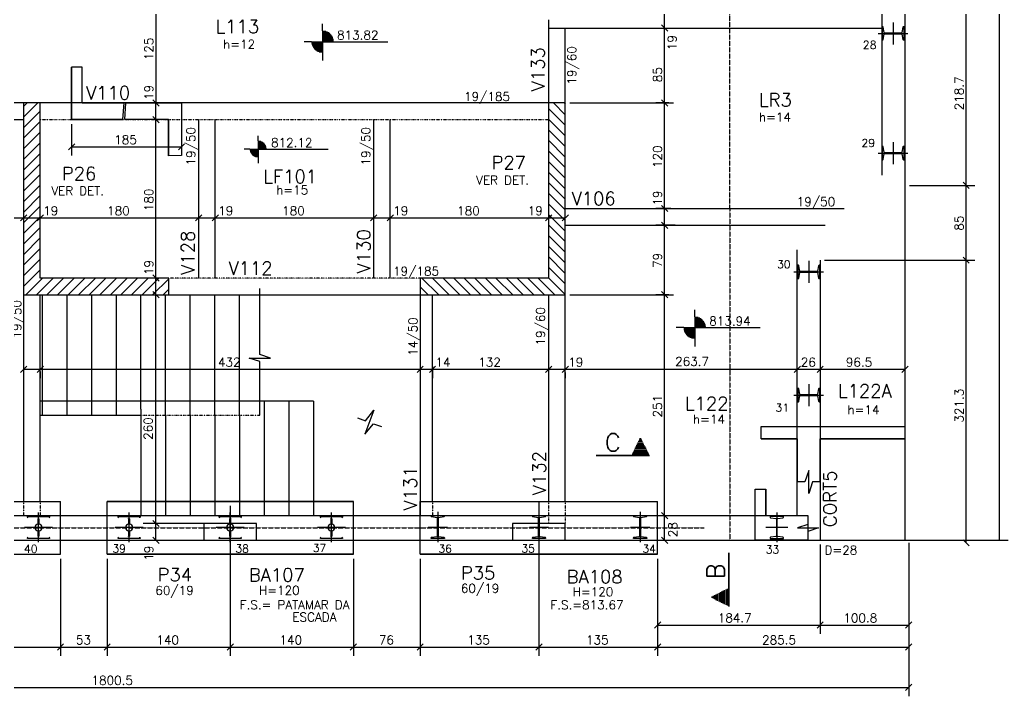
# Model space of a CAD drawing. Extents: x 880 to 5396, y 2011 to 4166.
# Drawn here: x 4266 to 5390, y 2086 to 2855 of the extents above; entities that cross this region are included whole.
import ezdxf

# ---------------------------------------------------------------- set-up
doc = ezdxf.new("R2010")
doc.units = 0
doc.header["$MEASUREMENT"] = 0
doc.linetypes.add('ESTILO_TQS_0004', pattern=[2, 0.5, -0.4, 0.1, -0.4, 0.1, -0.5])
doc.linetypes.add('ESTILO_TQS_0005', pattern=[0.4, 0.3, -0.1])
for name, color, linetype in [('1', 1, 'CONTINUOUS'), ('2', 2, 'CONTINUOUS'), ('3', 3, 'CONTINUOUS'), ('4', 4, 'CONTINUOUS'), ('6', 6, 'CONTINUOUS'), ('7', 7, 'CONTINUOUS'), ('8', 8, 'CONTINUOUS'), ('9', 9, 'CONTINUOUS')]:
    doc.layers.add(name, color=color, linetype=linetype)
doc.styles.get("Standard").update_dxf_attribs({"font": 'ROMANS.SHX'})

msp = doc.modelspace()

# ---------------------------------------------------------------- linework, layer by layer
at = {"layer": '1', "linetype": 'Continuous'}
for p, q in [((5246.746549, 2678.06465), (5246.746549, 2872.054273)), ((5150.249252, 2291.0645), (5150.249252, 2593.06465)), ((5176.249252, 2581.318461), (5176.249252, 2263.0645)), ((4975.917082, 2371.975049), (4967.939536, 2371.975049)), ((4975.119333, 2373.570552), (4968.737285, 2373.570552)), ((4974.321584, 2375.16605), (4969.535033, 2375.16605)), ((4973.52383, 2376.7616), (4970.332782, 2376.7616)), ((4972.726081, 2378.357103), (4970.96713, 2378.357103)), ((4981.501381, 2360.806504), (4962.355237, 2360.806504)), ((4980.703633, 2362.402001), (4963.153033, 2362.402001)), ((4979.905884, 2363.997504), (4963.950781, 2363.997504)), ((4979.108082, 2365.593001), (4964.74853, 2365.593001)), ((4978.310333, 2367.188552), (4965.546279, 2367.188552)), ((4977.512585, 2368.784049), (4966.344027, 2368.784049)), ((4976.71483, 2370.379552), (4967.141788, 2370.379552)), ((4982.158081, 2359.297952), (4921.501379, 2359.297952)), ((4921.501379, 2359.211001), (4982.29913, 2359.211001)), ((4032.531351, 2307.0645), (4312.5315, 2307.0645)), ((4312.5315, 2247.0645), (4312.5315, 2307.0645)), ((4365.53135, 2247.0645), (4365.53135, 2307.0645)), ((4645.5315, 2247.0645), (4645.5315, 2307.0645)), ((4721.5315, 2247.0645), (4721.5315, 2307.0645)), ((4721.5315, 2307.0645), (4991.53165, 2307.0645)), ((4991.53165, 2247.0645), (4991.53165, 2307.0645)), ((5072.41082, 2188.080237), (5072.41082, 2248.736939)), ((5072.497771, 2248.736939), (5072.497771, 2187.939188)), ((4032.531351, 2247.0645), (4312.5315, 2247.0645)), ((5061.32922, 2193.523488), (5061.32922, 2203.09653)), ((5062.924723, 2192.725733), (5062.924723, 2203.894291)), ((5064.52022, 2191.927985), (5064.52022, 2204.692039)), ((5066.115771, 2191.130236), (5066.115771, 2205.489788)), ((5067.711268, 2190.332434), (5067.711268, 2206.287536)), ((5069.306771, 2189.534685), (5069.306771, 2207.085285)), ((5070.902268, 2188.736937), (5070.902268, 2207.883081)), ((5053.351669, 2197.512236), (5053.351669, 2199.271187)), ((5054.947172, 2196.714488), (5054.947172, 2199.905536)), ((5056.542722, 2195.916733), (5056.542722, 2200.703284)), ((5058.13822, 2195.118985), (5058.13822, 2201.501033)), ((5059.733723, 2194.321236), (5059.733723, 2202.298781))]:
    msp.add_line(p, q, dxfattribs=at)
for points in [[(5272.746549, 2872.054273), (5272.746549, 2263.0645)], [(3730.0315, 2291.0645), (5150.249252, 2291.0645), (5150.249252, 2593.06465)], [(4365.53135, 2307.0645), (4645.5315, 2307.0645), (4365.53135, 2307.0645)], [(4886.5315, 2263.0645), (5272.746549, 2263.0645)], [(4365.53135, 2247.0645), (4645.5315, 2247.0645), (4365.53135, 2247.0645)], [(4721.5315, 2247.0645), (4991.53165, 2247.0645), (4721.5315, 2247.0645)]]:
    msp.add_lwpolyline(points, dxfattribs=at)
at = {"layer": '2', "linetype": 'Continuous'}
for p, q in [((5002.922541, 2841.599345), (4995.851473, 2848.670413)), ((5002.922541, 2841.599345), (4995.851473, 2848.670413)), ((4424.524719, 2756.528966), (4417.453651, 2763.600034)), ((4424.524719, 2756.528966), (4417.453651, 2763.600034)), ((4417.453651, 2763.600034), (4424.524719, 2756.528966)), ((5002.922541, 2756.528966), (4995.851473, 2763.600034)), ((5002.922541, 2756.528966), (4995.851473, 2763.600034)), ((5002.922541, 2756.528966), (4995.851473, 2763.600034)), ((4424.524719, 2737.528966), (4417.453651, 2744.600034)), ((4424.524719, 2737.528966), (4417.453651, 2744.600034)), ((4321.595131, 2706.667588), (4328.666198, 2713.738656)), ((4446.606253, 2706.667588), (4453.677321, 2713.738656)), ((5345.800884, 2662.782927), (5338.729816, 2669.853994)), ((5345.800884, 2662.782927), (5338.729816, 2669.853994)), ((5002.922541, 2636.529061), (4995.851473, 2643.600128)), ((5002.922541, 2636.529061), (4995.851473, 2643.600128)), ((4266.995966, 2625.935407), (4274.067034, 2633.006475)), ((4266.995966, 2625.935407), (4274.067034, 2633.006475)), ((4285.995966, 2625.935407), (4293.067034, 2633.006475)), ((4285.995966, 2625.935407), (4293.067034, 2633.006475)), ((4465.995966, 2625.935407), (4473.067034, 2633.006475)), ((4465.995966, 2625.935407), (4473.067034, 2633.006475)), ((4484.995966, 2625.935407), (4492.067034, 2633.006475)), ((4484.995966, 2625.935407), (4492.067034, 2633.006475)), ((4664.995966, 2625.935407), (4672.067034, 2633.006475)), ((4664.995966, 2625.935407), (4672.067034, 2633.006475)), ((4683.995966, 2625.935407), (4691.067034, 2633.006475)), ((4683.995966, 2625.935407), (4691.067034, 2633.006475)), ((4863.995966, 2625.935407), (4871.067034, 2633.006475)), ((4863.995966, 2625.935407), (4871.067034, 2633.006475)), ((4882.995966, 2625.935407), (4890.067034, 2633.006475)), ((4882.995966, 2625.935407), (4890.067034, 2633.006475)), ((5002.922541, 2617.529061), (4995.851473, 2624.600128)), ((5002.922541, 2617.529061), (4995.851473, 2624.600128)), ((5345.800884, 2577.782927), (5338.729816, 2584.853994)), ((5345.800884, 2577.782927), (5338.729816, 2584.853994)), ((4424.524719, 2557.528966), (4417.453651, 2564.600034)), ((4424.524719, 2557.528966), (4417.453651, 2564.600034)), ((4424.524719, 2538.528966), (4417.453651, 2545.600034)), ((4424.524719, 2538.528966), (4417.453651, 2545.600034)), ((5002.922541, 2538.528966), (4995.851473, 2545.600034)), ((5002.922541, 2538.528966), (4995.851473, 2545.600034)), ((5002.922541, 2538.528966), (4995.851473, 2545.600034)), ((5002.922541, 2538.528966), (4995.851473, 2545.600034)), ((4266.995966, 2453.799781), (4274.067034, 2460.870849)), ((4285.995966, 2453.799781), (4293.067034, 2460.870849)), ((4285.995966, 2453.799781), (4293.067034, 2460.870849)), ((4717.995966, 2453.799781), (4725.067034, 2460.870849)), ((4717.995966, 2453.799781), (4725.067034, 2460.870849)), ((4731.995966, 2453.799781), (4739.067034, 2460.870849)), ((4731.995966, 2453.799781), (4739.067034, 2460.870849)), ((4863.995966, 2453.799781), (4871.067034, 2460.870849)), ((4863.995966, 2453.799781), (4871.067034, 2460.870849)), ((4882.995966, 2453.799781), (4890.067034, 2460.870849)), ((4882.995966, 2453.799781), (4890.067034, 2460.870849)), ((4882.995966, 2453.799781), (4890.067034, 2460.870849)), ((5146.713718, 2453.799781), (5153.784786, 2460.870849)), ((5146.713718, 2453.799781), (5153.784786, 2460.870849)), ((5172.713718, 2453.799781), (5179.784786, 2460.870849)), ((5172.713718, 2453.799781), (5179.784786, 2460.870849)), ((5269.211015, 2453.799781), (5276.282083, 2460.870849)), ((5269.211015, 2453.799781), (5276.282083, 2460.870849)), ((5002.922541, 2287.528966), (4995.851473, 2294.600034)), ((5002.922541, 2287.528966), (4995.851473, 2294.600034)), ((4424.524719, 2278.528966), (4417.453651, 2285.600034)), ((4424.524719, 2278.528966), (4417.453651, 2285.600034)), ((4424.524719, 2259.528966), (4417.453651, 2266.600034)), ((5002.922541, 2259.528966), (4995.851473, 2266.600034)), ((5345.800884, 2256.530715), (5338.729816, 2263.601783)), ((4987.996116, 2163.167027), (4995.067183, 2170.238095)), ((5172.713718, 2163.167027), (5179.784786, 2170.238095)), ((5172.713718, 2163.167027), (5179.784786, 2170.238095)), ((5273.492966, 2163.167027), (5280.564033, 2170.238095)), ((4308.995966, 2138.141848), (4316.067034, 2145.212916)), ((4308.995966, 2138.141848), (4316.067034, 2145.212916)), ((4361.995817, 2138.141848), (4369.066884, 2145.212916)), ((4361.995817, 2138.141848), (4369.066884, 2145.212916)), ((4501.995891, 2138.141848), (4509.066959, 2145.212916)), ((4501.995891, 2138.141848), (4509.066959, 2145.212916)), ((4641.995966, 2138.141848), (4649.067034, 2145.212916)), ((4641.995966, 2138.141848), (4649.067034, 2145.212916)), ((4717.995966, 2138.141848), (4725.067034, 2145.212916)), ((4717.995966, 2138.141848), (4725.067034, 2145.212916)), ((4852.995966, 2138.141848), (4860.067034, 2145.212916)), ((4852.995966, 2138.141848), (4860.067034, 2145.212916)), ((4987.996116, 2138.141848), (4995.067183, 2145.212916)), ((4987.996116, 2138.141848), (4995.067183, 2145.212916)), ((5273.492966, 2138.141848), (5280.564033, 2145.212916)), ((5273.492966, 2092.25818), (5280.564033, 2099.329248))]:
    msp.add_line(p, q, dxfattribs=at)
at = {"layer": '3', "linetype": 'Continuous'}
for p, q in [((4610.493954, 2842.164567), (4610.493954, 2849.875383)), ((4610.493954, 2842.164567), (4610.493954, 2817.164567)), ((4610.493954, 2841.55722), (4614.343078, 2841.55722)), ((4610.493954, 2840.764371), (4616.242416, 2840.764371)), ((4610.493954, 2839.971521), (4617.566212, 2839.971521)), ((4610.493954, 2839.17866), (4618.601473, 2839.17866)), ((4610.493954, 2838.385871), (4619.448812, 2838.385871)), ((4610.493954, 2837.593022), (4620.157821, 2837.593022)), ((4610.493954, 2836.800161), (4620.757158, 2836.800161)), ((4610.493954, 2836.007312), (4621.26518, 2836.007312)), ((4610.493954, 2835.214463), (4621.694334, 2835.214463)), ((4610.493954, 2834.421614), (4622.053392, 2834.421614)), ((4610.493954, 2833.628765), (4622.348698, 2833.628765)), ((4610.493954, 2832.835963), (4622.58497, 2832.835963)), ((4597.993954, 2829.664567), (4589.533513, 2829.664567)), ((4610.493906, 2828.871766), (4597.993906, 2828.871766)), ((4597.993954, 2829.664567), (4622.993954, 2829.664567)), ((4610.493906, 2828.078917), (4598.0949, 2828.078917)), ((4610.493906, 2827.286068), (4598.222263, 2827.286068)), ((4610.493906, 2826.493218), (4598.402889, 2826.493218)), ((4610.493906, 2825.700417), (4598.639162, 2825.700417)), ((4610.493906, 2824.90752), (4598.934467, 2824.90752)), ((4610.493906, 2824.114719), (4599.293526, 2824.114719)), ((4610.493906, 2823.32187), (4599.722679, 2823.32187)), ((4610.493906, 2822.529021), (4600.230701, 2822.529021)), ((4610.493906, 2821.736172), (4600.830086, 2821.736172)), ((4610.493954, 2832.043114), (4622.765549, 2832.043114)), ((4610.493954, 2831.250265), (4622.892959, 2831.250265)), ((4610.493954, 2830.457416), (4622.993954, 2830.457416)), ((4622.993954, 2829.664567), (4684.784828, 2829.664567)), ((4610.493906, 2820.94337), (4601.539047, 2820.94337)), ((4610.493906, 2820.150462), (4602.386387, 2820.150462)), ((4610.493906, 2819.35766), (4603.421648, 2819.35766)), ((4610.493906, 2818.564811), (4604.745443, 2818.564811)), ((4610.493906, 2817.771962), (4606.644829, 2817.771962)), ((4610.493954, 2817.164567), (4610.493954, 2808.310301)), ((4270.5315, 2743.887959), (4286.708041, 2760.0645)), ((4270.5315, 2755.908775), (4274.687225, 2760.0645)), ((4873.153203, 2760.0645), (4886.5315, 2746.686203)), ((4885.174018, 2760.0645), (4886.5315, 2758.707018)), ((4270.5315, 2731.867144), (4289.5315, 2750.867144)), ((4867.5315, 2753.665388), (4886.5315, 2734.665388)), ((4270.5315, 2719.846329), (4289.5315, 2738.846329)), ((4867.5315, 2741.644572), (4886.5315, 2722.644572)), ((4270.5315, 2707.825514), (4289.5315, 2726.825514)), ((4537.239145, 2717.013197), (4537.239145, 2722.796309)), ((4867.5315, 2729.623757), (4886.5315, 2710.623757)), ((4270.5315, 2695.804698), (4289.5315, 2714.804698)), ((4537.239145, 2717.013197), (4537.239145, 2698.263197)), ((4537.239145, 2716.557687), (4540.125989, 2716.557687)), ((4537.239145, 2715.96305), (4541.550492, 2715.96305)), ((4537.239145, 2715.368413), (4542.543339, 2715.368413)), ((4537.239145, 2714.773767), (4543.319785, 2714.773767)), ((4537.239145, 2714.179175), (4543.955289, 2714.179175)), ((4537.239145, 2713.584538), (4544.487046, 2713.584538)), ((4537.239145, 2712.989893), (4544.936549, 2712.989893)), ((4537.239145, 2712.395256), (4545.317566, 2712.395256)), ((4537.239145, 2711.800619), (4545.639431, 2711.800619)), ((4537.239145, 2711.205982), (4545.908724, 2711.205982)), ((4537.239145, 2710.611345), (4546.130203, 2710.611345)), ((4537.239145, 2710.016744), (4546.307408, 2710.016744)), ((4537.239145, 2709.422108), (4546.442842, 2709.422108)), ((4537.239145, 2708.827471), (4546.5384, 2708.827471)), ((4867.5315, 2717.602942), (4886.5315, 2698.602942)), ((4270.5315, 2683.783883), (4289.5315, 2702.783883)), ((4527.864145, 2707.638197), (4521.518815, 2707.638197)), ((4537.23911, 2707.043596), (4527.86411, 2707.043596)), ((4527.864145, 2707.638197), (4546.614145, 2707.638197)), ((4537.23911, 2706.448959), (4527.939855, 2706.448959)), ((4537.23911, 2705.854323), (4528.035378, 2705.854323)), ((4537.23911, 2705.259686), (4528.170847, 2705.259686)), ((4537.23911, 2704.665085), (4528.348052, 2704.665085)), ((4537.23911, 2704.070412), (4528.569531, 2704.070412)), ((4537.23911, 2703.475811), (4528.838824, 2703.475811)), ((4537.23911, 2702.881174), (4529.160689, 2702.881174)), ((4537.23911, 2702.286537), (4529.541706, 2702.286537)), ((4537.23911, 2701.691901), (4529.991244, 2701.691901)), ((4537.23911, 2701.0973), (4530.522965, 2701.0973)), ((4537.23911, 2700.502618), (4531.15847, 2700.502618)), ((4537.23911, 2699.908017), (4531.934916, 2699.908017)), ((4537.23911, 2699.31338), (4532.927763, 2699.31338)), ((4537.23911, 2698.718744), (4534.352302, 2698.718744)), ((4537.239145, 2708.232834), (4546.614145, 2708.232834)), ((4537.239145, 2698.263197), (4537.239145, 2691.622498)), ((4546.614145, 2707.638197), (4616.77013, 2707.638197)), ((4867.5315, 2705.582127), (4886.5315, 2686.582127)), ((4270.5315, 2671.763068), (4289.5315, 2690.763068)), ((4867.5315, 2693.561311), (4886.5315, 2674.561311)), ((4270.5315, 2659.742252), (4289.5315, 2678.742252)), ((4867.5315, 2681.540496), (4886.5315, 2662.540496)), ((4270.5315, 2647.721437), (4289.5315, 2666.721437)), ((4867.5315, 2669.519681), (4886.5315, 2650.519681)), ((4270.5315, 2635.700622), (4289.5315, 2654.700622)), ((4867.5315, 2657.498865), (4886.5315, 2638.498865)), ((4270.5315, 2623.679807), (4289.5315, 2642.679807)), ((4867.5315, 2645.47805), (4886.5315, 2626.47805)), ((4270.5315, 2611.658991), (4289.5315, 2630.658991)), ((4867.5315, 2633.457235), (4886.5315, 2614.457235)), ((4886.5315, 2640.064595), (5203.606518, 2640.064595)), ((4867.5315, 2621.43642), (4886.5315, 2602.43642)), ((4886.5315, 2621.064595), (5182.036534, 2621.064595)), ((4270.5315, 2599.638176), (4289.5315, 2618.638176)), ((4867.5315, 2609.415604), (4886.5315, 2590.415604)), ((4270.5315, 2587.617361), (4289.5315, 2606.617361)), ((4867.5315, 2597.394789), (4886.5315, 2578.394789)), ((4270.5315, 2575.596545), (4289.5315, 2594.596545)), ((4867.5315, 2585.373974), (4886.5315, 2566.373974)), ((4270.5315, 2563.57573), (4289.5315, 2582.57573)), ((4270.5315, 2551.554915), (4289.5315, 2570.554915)), ((4867.5315, 2573.353158), (4886.5315, 2554.353158)), ((4273.0619, 2542.0645), (4292.0619, 2561.0645)), ((4285.082716, 2542.0645), (4304.082716, 2561.0645)), ((4297.103531, 2542.0645), (4316.103531, 2561.0645)), ((4309.124346, 2542.0645), (4328.124346, 2561.0645)), ((4321.145161, 2542.0645), (4340.145161, 2561.0645)), ((4333.165977, 2542.0645), (4352.165977, 2561.0645)), ((4345.186792, 2542.0645), (4364.186792, 2561.0645)), ((4357.207607, 2542.0645), (4376.207607, 2561.0645)), ((4369.228423, 2542.0645), (4388.228423, 2561.0645)), ((4381.249238, 2542.0645), (4400.249238, 2561.0645)), ((4393.270053, 2542.0645), (4412.270053, 2561.0645)), ((4405.290868, 2542.0645), (4424.290868, 2561.0645)), ((4417.311684, 2542.0645), (4435.5315, 2560.284316)), ((4723.54956, 2561.0645), (4742.54956, 2542.0645)), ((4735.570375, 2561.0645), (4754.570375, 2542.0645)), ((4747.59119, 2561.0645), (4766.59119, 2542.0645)), ((4759.612006, 2561.0645), (4778.612006, 2542.0645)), ((4771.632821, 2561.0645), (4790.632821, 2542.0645)), ((4783.653636, 2561.0645), (4802.653636, 2542.0645)), ((4795.674451, 2561.0645), (4814.674451, 2542.0645)), ((4807.695267, 2561.0645), (4826.695267, 2542.0645)), ((4819.716082, 2561.0645), (4838.716082, 2542.0645)), ((4831.736897, 2561.0645), (4850.736897, 2542.0645)), ((4843.757713, 2561.0645), (4862.757713, 2542.0645)), ((4855.778528, 2561.0645), (4874.778528, 2542.0645)), ((4867.5315, 2561.332343), (4886.5315, 2542.332343)), ((4429.332499, 2542.0645), (4435.5315, 2548.263501)), ((4721.5315, 2551.061745), (4730.528745, 2542.0645)), ((5033.706044, 2517.157777), (5033.706044, 2524.868592)), ((5033.706044, 2517.157777), (5033.706044, 2492.157777)), ((5033.706044, 2516.550429), (5037.555169, 2516.550429)), ((5033.706044, 2515.75758), (5039.454506, 2515.75758)), ((5033.706044, 2514.964731), (5040.778302, 2514.964731)), ((5033.706044, 2514.17187), (5041.813563, 2514.17187)), ((5033.706044, 2513.379081), (5042.660902, 2513.379081)), ((5033.706044, 2512.586232), (5043.369912, 2512.586232)), ((5033.706044, 2511.793371), (5043.969248, 2511.793371)), ((5033.706044, 2511.000522), (5044.477271, 2511.000522)), ((5033.706044, 2510.207672), (5044.906424, 2510.207672)), ((5033.706044, 2509.414823), (5045.265482, 2509.414823)), ((5033.706044, 2508.621974), (5045.560788, 2508.621974)), ((5033.706044, 2507.829173), (5045.79706, 2507.829173)), ((5033.706044, 2507.036324), (5045.977639, 2507.036324)), ((5021.206044, 2504.657777), (5012.745603, 2504.657777)), ((5033.705996, 2503.864975), (5021.205996, 2503.864975)), ((5021.206044, 2504.657777), (5046.206044, 2504.657777)), ((5033.705996, 2503.072126), (5021.30699, 2503.072126)), ((5033.705996, 2502.279277), (5021.434353, 2502.279277)), ((5033.705996, 2501.486428), (5021.614979, 2501.486428)), ((5033.705996, 2500.693627), (5021.851252, 2500.693627)), ((5033.705996, 2499.90073), (5022.146557, 2499.90073)), ((5033.705996, 2499.107929), (5022.505616, 2499.107929)), ((5033.705996, 2498.31508), (5022.934769, 2498.31508)), ((5033.705996, 2497.52223), (5023.442791, 2497.52223)), ((5033.705996, 2496.729381), (5024.042176, 2496.729381)), ((5033.705996, 2495.93658), (5024.751137, 2495.93658)), ((5033.706044, 2506.243475), (5046.10505, 2506.243475)), ((5033.706044, 2505.450626), (5046.206044, 2505.450626)), ((5046.206044, 2504.657777), (5107.996918, 2504.657777)), ((5033.705996, 2495.143671), (5025.598477, 2495.143671)), ((5033.705996, 2494.35087), (5026.633738, 2494.35087)), ((5033.705996, 2493.558021), (5027.957533, 2493.558021)), ((5033.705996, 2492.765172), (5029.856919, 2492.765172)), ((5033.706044, 2492.157777), (5033.706044, 2483.303511))]:
    msp.add_line(p, q, dxfattribs=at)
at = {"layer": '3', "linetype": 'ESTILO_TQS_0004'}
for p, q in [((4404.0315, 2405.0645), (4539.181678, 2405.0645)), ((4270.5315, 2307.0645), (4270.5315, 2291.0645)), ((4289.5315, 2307.0645), (4289.5315, 2290.061346)), ((4735.5315, 2307.0645), (4735.5315, 2291.062634)), ((4867.5315, 2307.0645), (4867.5315, 2282.0645)), ((4886.5315, 2307.0645), (4886.5315, 2282.0645))]:
    msp.add_line(p, q, dxfattribs=at)
at = {"layer": '3', "linetype": 'Continuous'}
for points in [[(4867.5315, 2854.634879), (4867.5315, 2760.0645)], [(4867.5315, 2845.134879), (5246.746549, 2845.134879)], [(4886.5315, 2760.0645), (4886.5315, 2845.134879)], [(4270.5315, 2760.0645), (4141.5315, 2760.0645)], [(4479.0315, 2760.0645), (4289.5315, 2760.0645)], [(4678.0315, 2760.0645), (4479.0315, 2760.0645)], [(4867.5315, 2760.0645), (4678.0315, 2760.0645)], [(4141.5315, 2741.0645), (4270.5315, 2741.0645)], [(4469.5315, 2741.0645), (4469.5315, 2561.0645)], [(4488.5315, 2561.0645), (4488.5315, 2741.0645)], [(4668.5315, 2741.0645), (4668.5315, 2561.0645)], [(4687.5315, 2561.0645), (4687.5315, 2741.0645)], [(4270.5315, 2542.0645), (4270.5315, 2307.0645)], [(4289.5315, 2307.0645), (4289.5315, 2542.0645)], [(4435.5315, 2542.0645), (4479.0315, 2542.0645)], [(4479.0315, 2542.0645), (4678.0315, 2542.0645)], [(4678.0315, 2542.0645), (4721.5315, 2542.0645)], [(4721.5315, 2542.0645), (4721.5315, 2291.0645)], [(4735.5315, 2307.0645), (4735.5315, 2542.0645)], [(4867.5315, 2542.0645), (4867.5315, 2307.0645)], [(4886.5315, 2307.0645), (4886.5315, 2542.0645)], [(4222.5315, 2263.0645), (4280.0315, 2263.0645)], [(4280.0315, 2263.0645), (4475.5315, 2263.0645)], [(4535.5315, 2263.0645), (4728.5315, 2263.0645)], [(4728.5315, 2263.0645), (4826.5315, 2263.0645)]]:
    msp.add_lwpolyline(points, dxfattribs=at)
at = {"layer": '3', "linetype": 'ESTILO_TQS_0004'}
for points in [[(4289.5315, 2741.0645), (4867.5315, 2741.0645)], [(4721.5315, 2561.0645), (4435.5315, 2561.0645)]]:
    msp.add_lwpolyline(points, dxfattribs=at)
at = {"layer": '6', "linetype": 'Continuous'}
for p, q in [((5247.500636, 2846.65431), (5246.746549, 2846.65431)), ((5246.746549, 2846.65431), (5246.746549, 2831.61431)), ((5249.173823, 2840.010741), (5248.109275, 2846.171379)), ((5259.246549, 2851.64328), (5259.246549, 2826.62534)), ((5270.383823, 2846.171379), (5269.319275, 2840.010741)), ((5271.746549, 2846.65431), (5270.992462, 2846.65431)), ((5271.746549, 2831.61431), (5271.746549, 2846.65431)), ((5242.397744, 2839.13431), (5276.095354, 2839.13431)), ((5248.109275, 2832.097241), (5249.173823, 2838.257879)), ((5268.711779, 2839.52781), (5249.782462, 2839.52781)), ((5249.782462, 2838.74081), (5268.710636, 2838.74081)), ((5269.319275, 2838.257879), (5270.383823, 2832.097241)), ((5246.746549, 2831.61431), (5247.500636, 2831.61431)), ((5270.992462, 2831.61431), (5271.746549, 2831.61431)), ((4325.130664, 2760.0645), (4325.130664, 2800.563266)), ((4337.130664, 2760.0645), (4337.130664, 2800.563266)), ((4325.130664, 2741.0645), (4325.130664, 2760.0645)), ((4337.130664, 2760.0645), (4384.718712, 2760.0645)), ((4450.141787, 2760.0645), (4386.718712, 2760.0645)), ((4450.141787, 2760.0645), (4450.141787, 2700.203122)), ((4383.5059, 2741.0645), (4325.130664, 2741.0645)), ((4435.141787, 2741.0645), (4385.5059, 2741.0645)), ((4435.141787, 2741.0645), (4435.141787, 2700.077699)), ((5247.501993, 2710.58465), (5246.747906, 2710.58465)), ((5246.747906, 2710.58465), (5246.747906, 2695.54465)), ((5249.175179, 2703.941081), (5248.110632, 2710.101719)), ((5259.247906, 2715.573619), (5259.247906, 2690.55568)), ((5270.385179, 2710.101719), (5269.320632, 2703.941081)), ((5271.747906, 2710.58465), (5270.993818, 2710.58465)), ((5271.747906, 2695.54465), (5271.747906, 2710.58465)), ((5242.399101, 2703.06465), (5276.096711, 2703.06465)), ((5248.110632, 2696.027581), (5249.175179, 2702.188219)), ((5268.713136, 2703.45815), (5249.783818, 2703.45815)), ((5249.783818, 2702.67115), (5268.711993, 2702.67115)), ((5269.320632, 2702.188219), (5270.385179, 2696.027581)), ((5246.747906, 2695.54465), (5247.501993, 2695.54465)), ((5270.993818, 2695.54465), (5271.747906, 2695.54465)), ((5150.749252, 2575.58465), (5150.749252, 2560.54465)), ((5151.503339, 2575.58465), (5150.749252, 2575.58465)), ((5153.176525, 2568.941081), (5152.111978, 2575.101719)), ((5163.249252, 2580.573619), (5163.249252, 2555.55568)), ((5174.386525, 2575.101719), (5173.321978, 2568.941081)), ((5175.749252, 2575.58465), (5174.995164, 2575.58465)), ((5175.749252, 2560.54465), (5175.749252, 2575.58465)), ((5146.400447, 2568.06465), (5180.098057, 2568.06465)), ((5152.111978, 2561.027581), (5153.176525, 2567.188219)), ((5172.714482, 2568.45815), (5153.785164, 2568.45815)), ((5153.785164, 2567.67115), (5172.713339, 2567.67115)), ((5173.321978, 2567.188219), (5174.386525, 2561.027581)), ((5150.749252, 2560.54465), (5151.503339, 2560.54465)), ((5174.995164, 2560.54465), (5175.749252, 2560.54465)), ((5163.250647, 2440.57347), (5163.250647, 2415.55553)), ((5146.401842, 2428.0645), (5180.099452, 2428.0645)), ((5151.504735, 2435.5845), (5150.750647, 2435.5845)), ((5150.750647, 2435.5845), (5150.750647, 2420.5445)), ((5153.177921, 2428.940931), (5152.113374, 2435.101569)), ((5172.715878, 2428.458), (5153.78656, 2428.458)), ((5174.387921, 2435.101569), (5173.323374, 2428.940931)), ((5175.750647, 2435.5845), (5174.99656, 2435.5845)), ((5175.750647, 2420.5445), (5175.750647, 2435.5845)), ((5150.750647, 2420.5445), (5151.504735, 2420.5445)), ((5152.113374, 2421.027431), (5153.177921, 2427.188069)), ((5153.78656, 2427.671), (5172.714735, 2427.671)), ((5173.323374, 2427.188069), (5174.387921, 2421.027431)), ((5174.99656, 2420.5445), (5175.750647, 2420.5445)), ((5109.279731, 2392.241748), (5272.746549, 2392.241748)), ((5272.746549, 2392.241748), (5272.746549, 2378.241748)), ((5109.279731, 2378.241748), (5150.249252, 2378.241748)), ((5150.249252, 2378.241748), (5150.249252, 2329.291781)), ((5176.249252, 2329.291781), (5176.249252, 2378.241748)), ((5176.249252, 2378.241748), (5272.746549, 2378.241748)), ((5102.443644, 2282.0645), (5102.443644, 2321.0645)), ((5114.443644, 2291.0645), (5114.443644, 2321.0645)), ((4287.5315, 2260.712541), (4287.5315, 2294.410151)), ((4390.53135, 2260.713568), (4390.53135, 2294.411178)), ((4505.5315, 2260.714071), (4505.5315, 2294.411681)), ((4620.5315, 2260.714573), (4620.5315, 2294.412183)), ((4741.5315, 2295.411439), (4741.5315, 2260.713829)), ((4856.5315, 2295.412585), (4856.5315, 2260.714976)), ((4971.53165, 2295.413732), (4971.53165, 2260.716122)), ((5127.028486, 2294.414408), (5127.028486, 2260.716798)), ((4275.0315, 2289.307259), (4275.0315, 2290.061346)), ((4275.0315, 2290.061346), (4300.0315, 2290.061346)), ((4287.138, 2281.54298), (4287.138, 2287.025433)), ((4300.0315, 2290.061346), (4300.0315, 2289.307259)), ((4378.03135, 2289.308286), (4378.03135, 2290.062373)), ((4378.03135, 2290.062373), (4403.03135, 2290.062373)), ((4390.13785, 2281.544007), (4390.13785, 2287.02646)), ((4403.03135, 2290.062373), (4403.03135, 2289.308286)), ((4493.0315, 2289.308788), (4493.0315, 2290.062876)), ((4493.0315, 2290.062876), (4518.0315, 2290.062876)), ((4505.138, 2281.54451), (4505.138, 2287.026963)), ((4518.0315, 2290.062876), (4518.0315, 2289.308788)), ((4608.0315, 2289.309291), (4608.0315, 2290.063378)), ((4608.0315, 2290.063378), (4633.0315, 2290.063378)), ((4620.138, 2281.545013), (4620.138, 2287.027466)), ((4633.0315, 2290.063378), (4633.0315, 2289.309291)), ((4734.0315, 2290.308547), (4734.0315, 2291.062634)), ((4734.0315, 2291.062634), (4749.0315, 2291.062634)), ((4740.655069, 2288.63536), (4734.514431, 2289.699908)), ((4741.138, 2268.097404), (4741.138, 2288.026721)), ((4741.925, 2288.026721), (4741.925, 2268.098547)), ((4748.548569, 2289.699908), (4742.407931, 2288.63536)), ((4749.0315, 2291.062634), (4749.0315, 2290.308547)), ((4849.0315, 2290.309693), (4849.0315, 2291.06378)), ((4849.0315, 2291.06378), (4864.0315, 2291.06378)), ((4855.655069, 2288.636507), (4849.514431, 2289.701054)), ((4856.138, 2268.09855), (4856.138, 2288.027868)), ((4856.925, 2288.027868), (4856.925, 2268.099693)), ((4863.548569, 2289.701054), (4857.407931, 2288.636507)), ((4864.0315, 2291.06378), (4864.0315, 2290.309693)), ((4964.03165, 2290.31084), (4964.03165, 2291.064927)), ((4964.03165, 2291.064927), (4979.03165, 2291.064927)), ((4970.655219, 2288.637653), (4964.514581, 2289.702201)), ((4971.13815, 2268.099697), (4971.13815, 2288.029014)), ((4971.92515, 2288.029014), (4971.92515, 2268.10084)), ((4978.548719, 2289.702201), (4972.408081, 2288.637653)), ((4979.03165, 2291.064927), (4979.03165, 2290.31084)), ((5102.443644, 2263.0645), (5102.443644, 2282.0645)), ((5114.443644, 2291.0645), (5162.443644, 2291.0645)), ((5134.548486, 2290.065603), (5119.508486, 2290.065603)), ((5119.508486, 2290.065603), (5119.508486, 2289.311516)), ((5119.991417, 2288.702877), (5126.152055, 2287.63833)), ((5126.634986, 2287.029691), (5126.634986, 2268.101516)), ((5127.421986, 2268.100373), (5127.421986, 2287.029691)), ((5127.904917, 2287.63833), (5134.065555, 2288.702877)), ((5134.548486, 2289.311516), (5134.548486, 2290.065603)), ((4303.44047, 2277.561346), (4271.62253, 2277.561346)), ((4287.138, 2268.097259), (4287.138, 2273.579711)), ((4287.925, 2273.579711), (4287.925, 2268.097259)), ((4406.44032, 2277.562373), (4374.622381, 2277.562373)), ((4390.13785, 2268.098286), (4390.13785, 2273.580738)), ((4390.92485, 2273.580738), (4390.92485, 2268.098286)), ((4521.44047, 2277.562876), (4489.62253, 2277.562876)), ((4505.138, 2268.098788), (4505.138, 2273.581241)), ((4505.925, 2273.581241), (4505.925, 2268.098788)), ((4636.44047, 2277.563378), (4604.62253, 2277.563378)), ((4620.138, 2268.099291), (4620.138, 2273.581744)), ((4620.925, 2273.581744), (4620.925, 2268.099291)), ((4730.62253, 2278.062634), (4752.44047, 2278.062634)), ((4845.62253, 2278.06378), (4867.44047, 2278.06378)), ((4960.62268, 2278.064927), (4982.440619, 2278.064927)), ((5139.537455, 2277.565603), (5114.519516, 2277.565603)), ((4275.0315, 2265.061346), (4275.0315, 2265.815433)), ((4300.0315, 2265.061346), (4275.0315, 2265.061346)), ((4300.0315, 2265.815433), (4300.0315, 2265.061346)), ((4378.03135, 2265.062373), (4378.03135, 2265.81646)), ((4403.03135, 2265.062373), (4378.03135, 2265.062373)), ((4403.03135, 2265.81646), (4403.03135, 2265.062373)), ((4493.0315, 2265.062876), (4493.0315, 2265.816963)), ((4518.0315, 2265.062876), (4493.0315, 2265.062876)), ((4518.0315, 2265.816963), (4518.0315, 2265.062876)), ((4608.0315, 2265.063378), (4608.0315, 2265.817466)), ((4633.0315, 2265.063378), (4608.0315, 2265.063378)), ((4633.0315, 2265.817466), (4633.0315, 2265.063378)), ((4734.0315, 2265.062634), (4734.0315, 2265.816721)), ((4749.0315, 2265.062634), (4734.0315, 2265.062634)), ((4734.514431, 2266.42536), (4740.655069, 2267.489908)), ((4742.407931, 2267.489908), (4748.548569, 2266.42536)), ((4749.0315, 2265.816721), (4749.0315, 2265.062634)), ((4849.0315, 2265.06378), (4849.0315, 2265.817868)), ((4864.0315, 2265.06378), (4849.0315, 2265.06378)), ((4849.514431, 2266.426507), (4855.655069, 2267.491054)), ((4857.407931, 2267.491054), (4863.548569, 2266.426507)), ((4864.0315, 2265.817868), (4864.0315, 2265.06378)), ((4964.03165, 2265.064927), (4964.03165, 2265.819014)), ((4979.03165, 2265.064927), (4964.03165, 2265.064927)), ((4964.514581, 2266.427653), (4970.655219, 2267.492201)), ((4972.408081, 2267.492201), (4978.548719, 2266.427653)), ((4979.03165, 2265.819014), (4979.03165, 2265.064927)), ((5102.443644, 2263.0645), (5116.443644, 2263.0645)), ((5116.443644, 2263.0645), (5162.443644, 2263.0645)), ((5119.508486, 2265.819691), (5119.508486, 2265.065603)), ((5119.508486, 2265.065603), (5134.548486, 2265.065603)), ((5126.152055, 2267.492877), (5119.991417, 2266.42833)), ((5134.065555, 2266.42833), (5127.904917, 2267.492877)), ((5134.548486, 2265.065603), (5134.548486, 2265.819691))]:
    msp.add_line(p, q, dxfattribs=at)
for points in [[(4287.925, 2287.026576), (4287.925, 2281.54298)], [(4390.92485, 2287.027603), (4390.92485, 2281.544007)], [(4505.925, 2287.028106), (4505.925, 2281.54451)], [(4620.925, 2287.028609), (4620.925, 2281.545013)]]:
    msp.add_lwpolyline(points, dxfattribs=at)
for centre, radius, start, end in [((5247.500636, 2846.02931), 0.625, 13.138774, 90), ((5270.992462, 2846.02931), 0.625, 90, 166.861226), ((5249.782462, 2840.15281), 0.625, 193.138774, 270), ((5249.782462, 2838.11581), 0.625, 90, 166.861226), ((5268.710634, 2840.152811), 0.625002, 269.895004, 346.861148), ((5268.710636, 2838.11581), 0.625, 13.138774, 90), ((5247.500636, 2832.23931), 0.625, 270, 346.861226), ((5270.992462, 2832.23931), 0.625, 193.138774, 270), ((5247.501993, 2709.95965), 0.625, 13.138774, 90), ((5270.993818, 2709.95965), 0.625, 90, 166.861226), ((5249.783818, 2704.08315), 0.625, 193.138774, 270), ((5249.783818, 2702.04615), 0.625, 90, 166.861226), ((5268.711991, 2704.083151), 0.625002, 269.895004, 346.861148), ((5268.711993, 2702.04615), 0.625, 13.138774, 90), ((5247.501993, 2696.16965), 0.625, 270, 346.861226), ((5270.993818, 2696.16965), 0.625, 193.138774, 270), ((5151.503339, 2574.95965), 0.625, 13.138774, 90), ((5174.995164, 2574.95965), 0.625, 90, 166.861226), ((5153.785164, 2569.08315), 0.625, 193.138774, 270), ((5153.785164, 2567.04615), 0.625, 90, 166.861226), ((5172.713337, 2569.083151), 0.625002, 269.895004, 346.861148), ((5172.713339, 2567.04615), 0.625, 13.138774, 90), ((5151.503339, 2561.16965), 0.625, 270, 346.861226), ((5174.995164, 2561.16965), 0.625, 193.138774, 270), ((5151.504735, 2434.9595), 0.625, 13.138774, 90), ((5153.78656, 2429.083), 0.625, 193.138774, 270), ((5172.714732, 2429.083001), 0.625002, 269.895004, 346.861148), ((5174.99656, 2434.9595), 0.625, 90, 166.861226), ((5151.504735, 2421.1695), 0.625, 270, 346.861226), ((5153.78656, 2427.046), 0.625, 90, 166.861226), ((5172.714735, 2427.046), 0.625, 13.138774, 90), ((5174.99656, 2421.1695), 0.625, 193.138774, 270), ((4275.6565, 2289.307259), 0.625, 180, 256.861226), ((4286.513, 2287.025433), 0.625, 0, 76.861226), ((4288.550001, 2287.025431), 0.625002, 103.138852, 180.104996), ((4299.4065, 2289.307259), 0.625, 283.138774, 0), ((4378.65635, 2289.308286), 0.625, 180, 256.861226), ((4389.51285, 2287.02646), 0.625, 0, 76.861226), ((4391.549852, 2287.026458), 0.625002, 103.138852, 180.104996), ((4402.40635, 2289.308286), 0.625, 283.138774, 0), ((4493.6565, 2289.308788), 0.625, 180, 256.861226), ((4504.513, 2287.026963), 0.625, 0, 76.861226), ((4506.550001, 2287.026961), 0.625002, 103.138852, 180.104996), ((4517.4065, 2289.308788), 0.625, 283.138774, 0), ((4608.6565, 2289.309291), 0.625, 180, 256.861226), ((4619.513, 2287.027466), 0.625, 0, 76.861226), ((4621.550001, 2287.027463), 0.625002, 103.138852, 180.104996), ((4632.4065, 2289.309291), 0.625, 283.138774, 0), ((4734.6565, 2290.308547), 0.625, 180, 256.861226), ((4740.513, 2288.026721), 0.625, 0, 76.861226), ((4742.55, 2288.026721), 0.625, 103.138774, 180), ((4748.4065, 2290.308547), 0.625, 283.138774, 0), ((4849.6565, 2290.309693), 0.625, 180, 256.861226), ((4855.513, 2288.027868), 0.625, 0, 76.861226), ((4857.55, 2288.027868), 0.625, 103.138774, 180), ((4863.4065, 2290.309693), 0.625, 283.138774, 0), ((4964.65665, 2290.31084), 0.625, 180, 256.861226), ((4970.51315, 2288.029014), 0.625, 0, 76.861226), ((4972.55015, 2288.029014), 0.625, 103.138774, 180), ((4978.40665, 2290.31084), 0.625, 283.138774, 0), ((5120.133486, 2289.311516), 0.625, 180, 256.861226), ((5126.009986, 2287.029691), 0.625, 0, 76.861226), ((5128.046986, 2287.029691), 0.625, 103.138774, 180), ((5133.923486, 2289.311516), 0.625, 283.138774, 0), ((4287.5315, 2277.561346), 4.001032, 95.644143, 264.355857), ((4287.5315, 2277.561346), 4.001032, 275.644143, 84.355857), ((4390.53135, 2277.562373), 4.001032, 95.644143, 264.355857), ((4390.53135, 2277.562373), 4.001032, 275.644143, 84.355857), ((4505.5315, 2277.562876), 4.001032, 95.644143, 264.355857), ((4505.5315, 2277.562876), 4.001032, 275.644143, 84.355857), ((4620.5315, 2277.563378), 4.001032, 95.644143, 264.355857), ((4620.5315, 2277.563378), 4.001032, 275.644143, 84.355857), ((4275.6565, 2265.815433), 0.625, 103.138774, 180), ((4286.513, 2268.097259), 0.625, 283.138774, 0), ((4288.55, 2268.097259), 0.625, 180, 256.861226), ((4299.4065, 2265.815433), 0.625, 0, 76.861226), ((4378.65635, 2265.81646), 0.625, 103.138774, 180), ((4389.51285, 2268.098286), 0.625, 283.138774, 0), ((4391.54985, 2268.098286), 0.625, 180, 256.861226), ((4402.40635, 2265.81646), 0.625, 0, 76.861226), ((4493.6565, 2265.816963), 0.625, 103.138774, 180), ((4504.513, 2268.098788), 0.625, 283.138774, 0), ((4506.55, 2268.098788), 0.625, 180, 256.861226), ((4517.4065, 2265.816963), 0.625, 0, 76.861226), ((4608.6565, 2265.817466), 0.625, 103.138774, 180), ((4619.513, 2268.099291), 0.625, 283.138774, 0), ((4621.55, 2268.099291), 0.625, 180, 256.861226), ((4632.4065, 2265.817466), 0.625, 0, 76.861226), ((4734.6565, 2265.816721), 0.625, 103.138774, 180), ((4740.512999, 2268.098549), 0.625002, 283.138852, 0.104996), ((4742.55, 2268.098547), 0.625, 180, 256.861226), ((4748.4065, 2265.816721), 0.625, 0, 76.861226), ((4849.6565, 2265.817868), 0.625, 103.138774, 180), ((4855.512999, 2268.099696), 0.625002, 283.138852, 0.104996), ((4857.55, 2268.099693), 0.625, 180, 256.861226), ((4863.4065, 2265.817868), 0.625, 0, 76.861226), ((4964.65665, 2265.819014), 0.625, 103.138774, 180), ((4970.513148, 2268.100842), 0.625002, 283.138852, 0.104996), ((4972.55015, 2268.10084), 0.625, 180, 256.861226), ((4978.40665, 2265.819014), 0.625, 0, 76.861226), ((5120.133486, 2265.819691), 0.625, 103.138774, 180), ((5126.009986, 2268.101516), 0.625, 283.138774, 0), ((5128.046987, 2268.101518), 0.625002, 179.895004, 256.861148), ((5133.923486, 2265.819691), 0.625, 0, 76.861226)]:
    msp.add_arc(centre, radius, start, end, dxfattribs=at)
at = {"layer": '7', "linetype": 'Continuous'}
for points in [[(4270.5315, 2542.0645), (4435.5315, 2542.0645), (4435.5315, 2561.0645), (4289.5315, 2561.0645), (4289.5315, 2760.0645), (4270.5315, 2760.0645), (4270.5315, 2542.0645)], [(4886.5315, 2542.0645), (4886.5315, 2760.0645), (4867.5315, 2760.0645), (4867.5315, 2561.0645), (4721.5315, 2561.0645), (4721.5315, 2542.0645), (4886.5315, 2542.0645)], [(4475.5315, 2263.0645), (4535.5315, 2263.0645), (4535.5315, 2282.0645), (4475.5315, 2282.0645), (4475.5315, 2263.0645)], [(4826.5315, 2263.0645), (4886.5315, 2263.0645), (4886.5315, 2282.0645), (4826.5315, 2282.0645), (4826.5315, 2263.0645)]]:
    msp.add_lwpolyline(points, dxfattribs=at)
at = {"layer": '8', "linetype": 'Continuous'}
for points in [[(4325.130664, 2800.563266), (4325.130664, 2741.0645), (4383.50589, 2741.0645), (4384.71871, 2760.0645), (4337.130664, 2760.0645), (4337.130664, 2800.563266), (4325.130664, 2800.563266)], [(4386.718712, 2760.0645), (4450.141787, 2760.0645), (4450.141787, 2700.203122), (4435.141787, 2700.077699), (4435.141787, 2741.0645), (4385.5059, 2741.0645), (4386.718712, 2760.0645)], [(5109.279731, 2392.241748), (5272.746549, 2392.241748), (5272.746549, 2378.241748), (5176.249252, 2378.241748), (5176.249252, 2329.291781), (5167.582568, 2329.291781), (5163.249252, 2316.291781), (5163.249252, 2342.291781), (5158.91591, 2329.291781), (5150.249252, 2329.291781), (5150.249252, 2378.241748), (5109.279731, 2378.241748), (5109.279731, 2392.241748)], [(5102.443644, 2321.0645), (5114.443644, 2321.0645), (5114.443644, 2291.0645), (5162.443644, 2291.0645), (5162.443644, 2263.0645), (5116.443644, 2263.0645), (5102.443644, 2263.0645), (5102.443644, 2321.0645)]]:
    msp.add_lwpolyline(points, dxfattribs=at)
at = {"layer": '9', "linetype": 'Continuous'}
for p, q in [((4420.989185, 2885.0645), (4420.989185, 2760.0645)), ((5342.26535, 2666.318461), (5342.26535, 2885.0645)), ((5380.152775, 2263.0645), (5380.152775, 2885.0645)), ((4999.387007, 2845.134879), (4999.387007, 2864.134879)), ((4999.387007, 2760.0645), (4999.387007, 2845.134879)), ((4420.989185, 2741.0645), (4420.989185, 2760.0645)), ((4891.5315, 2760.0645), (5009.387007, 2760.0645)), ((5004.387007, 2760.0645), (4989.387007, 2760.0645)), ((4999.387007, 2640.064595), (4999.387007, 2760.0645)), ((4325.130664, 2736.0645), (4325.130664, 2700.203122)), ((4420.989185, 2561.0645), (4420.989185, 2741.0645)), ((4450.141787, 2736.0645), (4450.141787, 2700.203122)), ((4325.130664, 2710.203122), (4450.141787, 2710.203122)), ((5277.746549, 2666.318461), (5352.26535, 2666.318461)), ((5342.26535, 2581.318461), (5342.26535, 2666.318461)), ((5006.553252, 2640.064595), (4989.387007, 2640.064595)), ((4999.387007, 2621.064595), (4999.387007, 2640.064595)), ((4141.5315, 2629.470941), (4270.5315, 2629.470941)), ((4270.5315, 2629.470941), (4289.5315, 2629.470941)), ((4289.5315, 2629.470941), (4469.5315, 2629.470941)), ((4469.5315, 2629.470941), (4488.5315, 2629.470941)), ((4488.5315, 2629.470941), (4668.5315, 2629.470941)), ((4668.5315, 2629.470941), (4687.5315, 2629.470941)), ((4687.5315, 2629.470941), (4867.5315, 2629.470941)), ((4867.5315, 2629.470941), (4886.5315, 2629.470941)), ((5011.616542, 2621.064595), (4989.387007, 2621.064595)), ((4999.387007, 2542.0645), (4999.387007, 2621.064595)), ((5181.249252, 2581.318461), (5352.26535, 2581.318461)), ((5342.26535, 2260.066249), (5342.26535, 2581.318461)), ((4420.989185, 2542.0645), (4420.989185, 2561.0645)), ((4292.0315, 2405.0645), (4292.0315, 2542.0645)), ((4320.0315, 2405.0645), (4320.0315, 2542.0645)), ((4348.0315, 2405.0645), (4348.0315, 2542.0645)), ((4376.0315, 2405.0645), (4376.0315, 2542.0645)), ((4404.0315, 2412.0645), (4404.0315, 2542.0645)), ((4420.989185, 2282.0645), (4420.989185, 2542.0645)), ((4432.0315, 2405.0645), (4432.0315, 2542.0645)), ((4460.0315, 2405.0645), (4460.0315, 2542.0645)), ((4488.0315, 2405.0645), (4488.0315, 2542.0645)), ((4516.0315, 2405.0645), (4516.0315, 2542.0645)), ((4539.181678, 2474.150753), (4539.181678, 2549.199981)), ((4891.5315, 2542.0645), (5009.387007, 2542.0645)), ((5004.387007, 2542.0645), (4989.387007, 2542.0645)), ((5004.387007, 2542.0645), (4989.387007, 2542.0645)), ((4999.387007, 2291.0645), (4999.387007, 2542.0645)), ((4539.181678, 2405.0645), (4539.181678, 2466.125691)), ((4886.5315, 2452.335315), (4886.5315, 2467.335315)), ((4886.5315, 2452.335315), (4886.5315, 2467.335315)), ((5150.249252, 2452.558847), (5150.249252, 2467.335315)), ((4270.5315, 2457.335315), (4289.5315, 2457.335315)), ((4270.5315, 2455.339613), (4270.5315, 2447.335315)), ((4289.5315, 2457.335315), (4721.5315, 2457.335315)), ((4289.5315, 2454.964075), (4289.5315, 2447.335315)), ((4721.5315, 2457.592836), (4721.5315, 2447.335315)), ((4721.5315, 2457.335315), (4735.5315, 2457.335315)), ((4735.5315, 2460.597133), (4735.5315, 2447.335315)), ((4735.5315, 2457.335315), (4867.5315, 2457.335315)), ((4867.5315, 2457.335315), (4886.5315, 2457.335315)), ((4867.5315, 2453.619009), (4867.5315, 2447.335315)), ((4886.5315, 2457.335315), (5150.249252, 2457.335315)), ((4886.5315, 2453.619009), (4886.5315, 2447.335315)), ((5150.249252, 2457.335315), (5176.249252, 2457.335315)), ((5176.249252, 2457.335315), (5272.746549, 2457.335315)), ((4600.0315, 2421.0645), (4289.5315, 2421.0645)), ((4544.0315, 2421.0645), (4544.0315, 2291.0645)), ((4572.0315, 2421.0645), (4572.0315, 2291.0645)), ((4600.0315, 2421.0645), (4600.0315, 2291.0645)), ((4404.0315, 2412.0645), (4404.0315, 2291.0645)), ((4289.5315, 2405.0645), (4404.0315, 2405.0645)), ((4432.0315, 2405.0645), (4432.0315, 2291.0645)), ((4460.0315, 2405.0645), (4460.0315, 2291.0645)), ((4488.0315, 2405.0645), (4488.0315, 2291.0645)), ((4516.0315, 2405.0645), (4516.0315, 2291.0645)), ((4856.5315, 2307.0645), (4856.5315, 2131.677382)), ((4505.531425, 2302.0645), (4505.531425, 2131.677382)), ((4475.5315, 2282.0645), (4406.44032, 2282.0645)), ((4420.989185, 2263.0645), (4420.989185, 2282.0645)), ((4999.387007, 2263.0645), (4999.387007, 2291.0645)), ((5270.746549, 2263.0645), (5340.451522, 2263.0645)), ((5277.028499, 2260.066249), (5277.028499, 2131.677382)), ((5335.451522, 2263.0645), (5390.152775, 2263.0645)), ((5176.249252, 2258.0645), (5176.249252, 2156.702561)), ((4312.5315, 2242.0645), (4312.5315, 2131.677382)), ((4365.53135, 2242.0645), (4365.53135, 2131.677382)), ((4645.5315, 2242.0645), (4645.5315, 2131.677382)), ((4645.5315, 2237.0645), (4645.5315, 2131.677382)), ((4721.5315, 2242.0645), (4721.5315, 2131.677382)), ((4991.53165, 2242.0645), (4991.53165, 2131.677382)), ((4991.53165, 2237.0645), (4991.53165, 2156.702561)), ((5277.028499, 2174.420902), (5277.028499, 2156.702561)), ((4991.53165, 2166.702561), (5176.249252, 2166.702561)), ((5176.249252, 2166.702561), (5277.028499, 2166.702561)), ((4172.5315, 2141.677382), (4312.5315, 2141.677382)), ((4312.5315, 2141.677382), (4365.53135, 2141.677382)), ((4365.53135, 2141.677382), (4505.531425, 2141.677382)), ((4505.531425, 2141.677382), (4645.5315, 2141.677382)), ((4645.5315, 2141.677382), (4721.5315, 2141.677382)), ((4721.5315, 2141.677382), (4856.5315, 2141.677382)), ((4856.5315, 2141.677382), (4991.53165, 2141.677382)), ((4991.53165, 2141.677382), (5277.028499, 2141.677382)), ((5277.028499, 2136.677382), (5277.028499, 2085.793714)), ((3476.5315, 2095.793714), (5277.028499, 2095.793714))]:
    msp.add_line(p, q, dxfattribs=at)
at = {"layer": '9', "linetype": 'ESTILO_TQS_0005'}
for p, q in [((5073.650397, 2640.064595), (5073.650397, 2864.134879)), ((5073.650397, 2640.064595), (5073.650397, 2263.0645)), ((4023.731752, 2277.0645), (5044.306177, 2277.0645))]:
    msp.add_line(p, q, dxfattribs=at)
at = {"layer": '9', "linetype": 'Continuous'}
for points in [[(4539.181678, 2458.100606), (4539.181678, 2466.125691), (4527.144074, 2470.138211), (4551.219281, 2470.138211), (4539.181678, 2474.150753), (4539.181678, 2482.175815)], [(4650.149871, 2402.325312), (4659.218184, 2398.934682), (4668.83825, 2410.841821), (4658.666381, 2383.636933), (4668.286472, 2395.544062), (4677.35476, 2392.153442)], [(5176.249252, 2329.291781), (5167.582568, 2329.291781), (5163.249252, 2316.291781), (5163.249252, 2342.291781), (5158.91591, 2329.291781), (5150.249252, 2329.291781)], [(5162.443644, 2289.0645), (5162.443644, 2281.064485), (5150.443644, 2277.0645), (5174.443643, 2277.0645), (5162.443644, 2273.064492), (5162.443644, 2265.0645)]]:
    msp.add_lwpolyline(points, dxfattribs=at)

# ---------------------------------------------------------------- texts
at = {"layer": '1', "linetype": 'Continuous'}
msp.add_text('C', height=20, dxfattribs=at).set_placement((4931.501379, 2364.211001))
msp.add_text('B', height=20, rotation=90, dxfattribs=at).set_placement((5067.497771, 2218.736939))
at = {"layer": '2', "linetype": 'Continuous'}
for s, p in [('125', (4417.989185, 2808.5645)), ('19', (5012.913429, 2820.029742)), ('85', (4996.387007, 2783.599689)), ('218.7', (5339.26535, 2751.69148)), ('19', (4417.989185, 2763.39783)), ('120', (4996.387007, 2686.064547)), ('180', (4417.989185, 2637.0645)), ('19', (4996.387007, 2643.397925)), ('85', (5339.26535, 2614.818461)), ('79', (4996.387007, 2572.564547)), ('19', (4417.989185, 2564.39783)), ('321.3', (5339.26535, 2396.692355)), ('251', (4996.387007, 2402.5645)), ('260', (4417.141222, 2377.148077)), ('28', (5013.726265, 2266.509946)), ('19', (4417.989185, 2239.73117))]:
    msp.add_text(s, height=10, rotation=90, dxfattribs=at).set_placement(p)
for s, p in [('185', (4373.636226, 2713.203122)), ('19', (4292.86483, 2632.470941)), ('180', (4365.5315, 2632.470941)), ('19', (4491.86483, 2632.470941)), ('180', (4564.5315, 2632.470941)), ('19', (4690.86483, 2632.470941)), ('180', (4763.5315, 2632.470941)), ('19', (4843.814407, 2632.497698)), ('432', (4491.5315, 2460.335315)), ('14', (4738.86483, 2460.335315)), ('132', (4787.5315, 2460.335315)), ('19', (4889.86483, 2460.335315)), ('263.7', (5011.416553, 2461.255649)), ('26', (5154.249252, 2460.335315)), ('96.5', (5205.4979, 2460.335315)), ('184.7', (5059.890451, 2169.702561)), ('100.8', (5202.638876, 2169.702561)), ('53', (4330.031425, 2144.677382)), ('140', (4421.531388, 2144.677382)), ('140', (4561.531463, 2144.677382)), ('76', (4674.5315, 2144.677382)), ('135', (4775.0315, 2144.677382)), ('135', (4910.031575, 2144.677382)), ('285.5', (5110.280075, 2144.677382)), ('1800.5', (4347.78, 2098.793714))]:
    msp.add_text(s, height=10, dxfattribs=at).set_placement(p)
at = {"layer": '3', "linetype": 'Continuous'}
for s, height, p in [('813.82', 10, (4626.978685, 2832.181641)), ('h=12', 10, (4497.342381, 2821.744599)), ('28', 9, (5224.873058, 2821.57097)), ('19/185', 10, (4771.36805, 2762.346296)), ('h=14', 10, (5106.725732, 2738.996613)), ('812.12', 10, (4551.915802, 2709.935015)), ('29', 9, (5223.28021, 2710.071578)), ('VER DET.', 10, (4785.202453, 2667.280938)), ('VER DET.', 10, (4302.070484, 2655.165017)), ('h=15', 10, (4557.779206, 2656.134191)), ('19/50', 10, (5149.668463, 2642.82008)), ('19/185', 10, (4690.68403, 2563.845687)), ('30', 9, (5127.278814, 2572.119673)), ('813.94', 10, (5050.190775, 2507.17485)), ('31', 9, (5125.55049, 2409.278478)), ('h=14', 10, (5031.64261, 2395.614656)), ('h=14', 10, (5207.357446, 2406.359958)), ('40', 9, (4270.982464, 2248.747499)), ('39', 9, (4371.535337, 2249.100968)), ('38', 9, (4511.287518, 2249.082039)), ('37', 9, (4599.329187, 2249.784606)), ('36', 9, (4742.126152, 2248.96401)), ('35', 9, (4836.601109, 2249.138624)), ('34', 9, (4974.190018, 2248.963316)), ('33', 9, (5114.367495, 2247.988965)), ('D=28', 10, (5181.248178, 2246.872389)), ('60/19', 10, (4767.736143, 2203.405691)), ('60/19', 10, (4420.370847, 2201.057477)), ('H=120', 10, (4538.208133, 2201.126568)), ('H=120', 10, (4894.85167, 2199.42467)), ('F.S.= PATAMAR DA', 10, (4516.368766, 2184.744286)), ('F.S.=813.67', 10, (4869.599144, 2184.552155)), ('ESCADA', 10, (4576.131708, 2170.80494))]:
    msp.add_text(s, height=height, dxfattribs=at).set_placement(p)
for s, p in [('19/60', (4898.839987, 2780.878737)), ('19/50', (4465.7815, 2688.979796)), ('19/50', (4664.7815, 2688.979796)), ('19/50', (4267.945506, 2492.345097)), ('19/60', (4863.359217, 2484.391837)), ('14/50', (4718.314606, 2472.621501))]:
    msp.add_text(s, height=10, rotation=90, dxfattribs=at).set_placement(p)
at = {"layer": '4', "linetype": 'Continuous'}
for s, p in [('L113', (4488.906796, 2839.511471)), ('V110', (4341.60347, 2764.004015)), ('LR3', (5106.725732, 2755.996613)), ('P27', (4802.522861, 2684.741154)), ('P26', (4313.973403, 2672.214288)), ('LF101', (4543.187244, 2668.878202)), ('V106', (4893.655601, 2643.895457)), ('V112', (4503.5315, 2564.8145)), ('L122A', (5196.619395, 2425.408792)), ('L122', (5022.585246, 2410.881942)), ('P34', (4422.92718, 2216.422668)), ('BA107', (4526.591007, 2216.130823)), ('P35', (4767.736143, 2218.405691)), ('BA108', (4888.053806, 2214.145438))]:
    msp.add_text(s, height=15, dxfattribs=at).set_placement(p)
for s, p in [('V133', (4862.978648, 2773.33789)), ('V128', (4464.704586, 2564.756907)), ('V130', (4664.7815, 2566.372278)), ('V132', (4864.40729, 2314.273722)), ('V131', (4717.7815, 2297.0645)), ('CORT5', (5194.911783, 2278.031644))]:
    msp.add_text(s, height=15, rotation=90, dxfattribs=at).set_placement(p)

doc.saveas('drawing.dxf')
